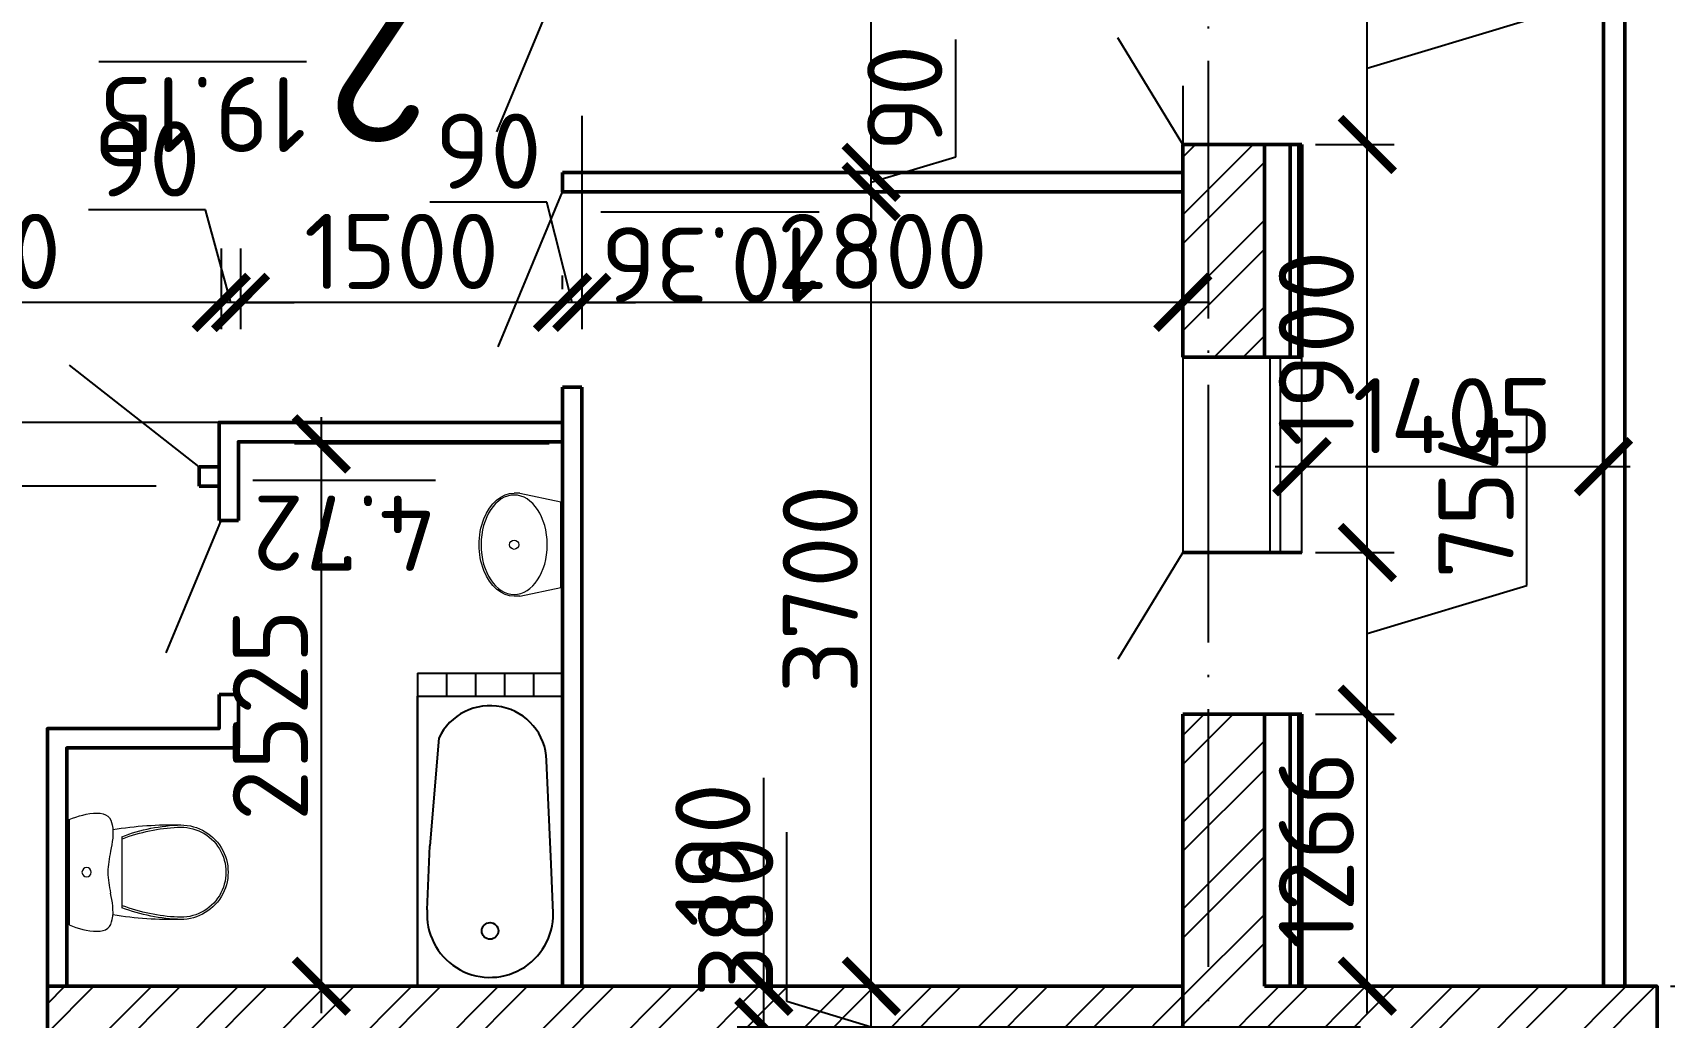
# Model space of a CAD drawing. Header units: millimetres. Extents: x -121275 to -95372, y 16759 to 40426.
# Drawn here: x -119465 to -119388.9, y 38768.8 to 38814.6 of the extents above; entities that cross this region are included whole.
import ezdxf

# ---------------------------------------------------------------- set-up
doc = ezdxf.new("R2010")
doc.units = ezdxf.units.MM
doc.header["$LTSCALE"] = 0.5
doc.linetypes.add('ACAD_ISO04W100', pattern=[30, 24, -3, 0, -3])
for name, color, linetype, lineweight in [('02', 5, 'Continuous', 18), ('построения', 6, 'Continuous', 25), ('Сантехника', 255, 'Continuous', 15), ('ТОНКИЕе', 7, 'Continuous', 25)]:
    doc.layers.add(name, color=color, linetype=linetype, lineweight=lineweight)
for name, color, linetype in [('оси', 7, 'ACAD_ISO04W100'), ('размеры', 7, 'Continuous'), ('тонкие', 7, 'Continuous')]:
    doc.layers.add(name, color=color, linetype=linetype)
doc.styles.add('Наклонный', font='isocpeur.ttf', dxfattribs={"height": 3.5})
doc.dimstyles.new('СТРОИТЕЛЬНЫЙ', dxfattribs={"dimtxt": 3.5, "dimasz": 2.5, "dimexe": 1.25, "dimexo": 0.625, "dimtad": 1, "dimdec": 0, "dimlfac": 100, "dimdsep": 46, "dimtxsty": 'Наклонный', "dimblk1": 'ARCHTICK', "dimblk2": 'ARCHTICK', "dimsah": 1, "dimcen": 0, "dimdle": 1.25, "dimadec": 0, "dimazin": 0, "dimtfac": 0.75, "dimtdec": 0, "dimtmove": 0, "dimatfit": 3, "dimldrblk": 'ARCHTICK', "dimfxl": 1, "dimtolj": 1, "dimtzin": 0, "dimarcsym": 0})
pattern_1 = [(225, (-239619.492, 77178.1024), (2.02055763, -2.02055763), []), (225, (-239620.839, 77178.1024), (2.02055763, -2.02055763), [])]

# ---------------------------------------------------------------- blocks, each defined once
blk = doc.blocks.new('_ArchTick')
at = {"color": 0, "linetype": 'ByBlock', "const_width": 0.15}
blk.add_lwpolyline([(-0.5, -0.5), (0.5, 0.5)], dxfattribs=at)
blk = doc.blocks.new('*D1323')
at = {"layer": 'Defpoints', "color": 0, "transparency": 16777216}
for p in [(-119430.894, 38770.203), (-119411.376, 38770.203), (-119402.479, 38768.303)]:
    blk.add_point(p, dxfattribs=at)
at = {"layer": 'размеры', "color": 0, "lineweight": -2, "transparency": 16777216}
for p, q in [((-119430.894, 38770.203), (-119430.894, 38779.903)), ((-119412.001, 38770.203), (-119432.144, 38770.203)), ((-119430.894, 38767.053), (-119430.894, 38770.203)), ((-119403.104, 38768.303), (-119432.144, 38768.303))]:
    blk.add_line(p, q, dxfattribs=at)
at = {"layer": 'размеры', "color": 0, "lineweight": -2, "transparency": 16777216, "xscale": 2.5, "yscale": 2.5, "zscale": 2.5}
for p, rotation in [((-119430.894, 38770.203), 90), ((-119430.894, 38768.303), 270)]:
    blk.add_blockref('_ArchTick', p, dxfattribs=dict(at, rotation=rotation))
at = {"layer": 'размеры', "color": 0, "transparency": 16777216, "insert": (-119433.269, 38776.303), "char_height": 3.5, "attachment_point": 5, "rotation": 90, "style": 'Наклонный'}
blk.add_mtext('\\A1;190', dxfattribs=at)
blk = doc.blocks.new('A$C456D3840')
at = {"layer": 'Сантехника'}
for p, q in [((189.3, 480), (162.4, 480)), ((189.3, 480), (379.3, 440.1)), ((379.3, 39.9), (379.3, 440.1)), ((189.3, 0), (162.4, 0)), ((189.3, 0), (379.3, 39.9))]:
    blk.add_line(p, q, dxfattribs=at)
blk.add_circle((162.4, 240), 21.7, dxfattribs=at)
at = {"layer": 'Сантехника', "extrusion": (0, 0, -1)}
blk.add_ellipse((162.4, 240), major_axis=(0, -240), ratio=0.679586, start_param=0, end_param=3.141593, dxfattribs=at)
blk.add_ellipse((162.4, 240), major_axis=(0, -231.3), ratio=0.667472, dxfattribs=at)
blk = doc.blocks.new('A$C010B7E6C')
at = {"layer": 'Сантехника'}
for p, q in [((738.7, 520.7), (738.7, 29.3)), ((493.7, 440.5), (493.7, 109.6))]:
    blk.add_line(p, q, dxfattribs=at)
blk.add_circle((657.8, 275), 21.7, dxfattribs=at)
for centre, radius, start, end in [((218.7, 275), 220, 85.79897, 274.20103), ((218.7, 275), 210, 85.79897, 274.20103), ((266.3, -1145.5), 1641.2, 80.55729, 91.66188), ((196.2, -339.2), 834.5, 69.11151, 88.45313), ((196.1, -339.3), 824.6, 69.11242, 87.36208), ((196.2, 889.2), 834.5, 271.54687, 290.88849), ((266.3, 1695.5), 1641.2, 268.33812, 279.44271), ((196.1, 889.3), 824.6, 272.63792, 290.88758)]:
    blk.add_arc(centre, radius, start, end, dxfattribs=at)
for points in [[(738.7, 520.7), (608.7, 550), (558.7, 536.1), (538.7, 495), (546.7, 372.7)], [(546.7, 372.7), (558.7, 275), (546.5, 177.3)], [(738.7, 29.3), (608.7, 0), (558.7, 14), (538.7, 55), (546.5, 177.3)]]:
    blk.add_spline(points, degree=3, dxfattribs=at)
blk = doc.blocks.new('*D1343')
at = {"layer": 'Defpoints', "color": 0, "transparency": 16777216}
for p in [(-119389.276, 38770.203), (-119379.675, 38770.203), (-119389.276, 38766.403)]:
    blk.add_point(p, dxfattribs=at)
at = {"layer": 'размеры', "color": 0, "lineweight": -2, "transparency": 16777216}
for p, q in [((-119372.238, 38770.535), (-119372.238, 38778.435)), ((-119379.675, 38765.153), (-119379.675, 38771.453)), ((-119388.651, 38770.203), (-119378.425, 38770.203)), ((-119379.675, 38768.303), (-119372.238, 38770.535)), ((-119388.651, 38766.403), (-119378.425, 38766.403))]:
    blk.add_line(p, q, dxfattribs=at)
at = {"layer": 'размеры', "color": 0, "lineweight": -2, "transparency": 16777216, "xscale": 2.5, "yscale": 2.5, "zscale": 2.5}
for p, rotation in [((-119379.675, 38770.203), 90), ((-119379.675, 38766.403), 270)]:
    blk.add_blockref('_ArchTick', p, dxfattribs=dict(at, rotation=rotation))
at = {"layer": 'размеры', "color": 0, "transparency": 16777216, "insert": (-119374.613, 38774.485), "char_height": 3.5, "attachment_point": 5, "rotation": 90, "style": 'Наклонный'}
blk.add_mtext('\\A1;380', dxfattribs=at)
blk = doc.blocks.new('*D1344')
at = {"layer": 'Defpoints', "color": 0, "transparency": 16777216}
for p in [(-119389.276, 38826.603), (-119379.675, 38826.603), (-119389.276, 38770.203)]:
    blk.add_point(p, dxfattribs=at)
at = {"layer": 'размеры', "color": 0, "lineweight": -2, "transparency": 16777216}
for p, q in [((-119379.675, 38768.953), (-119379.675, 38827.853)), ((-119388.651, 38826.603), (-119378.425, 38826.603)), ((-119388.651, 38770.203), (-119378.425, 38770.203))]:
    blk.add_line(p, q, dxfattribs=at)
at = {"layer": 'размеры', "color": 0, "lineweight": -2, "transparency": 16777216, "xscale": 2.5, "yscale": 2.5, "zscale": 2.5}
for p, rotation in [((-119379.675, 38826.603), 90), ((-119379.675, 38770.203), 270)]:
    blk.add_blockref('_ArchTick', p, dxfattribs=dict(at, rotation=rotation))
at = {"layer": 'размеры', "color": 0, "transparency": 16777216, "insert": (-119382.05, 38798.403), "char_height": 3.5, "attachment_point": 5, "rotation": 90, "style": 'Наклонный'}
blk.add_mtext('\\A1;6020', dxfattribs=at)
blk = doc.blocks.new('*D1371')
at = {"layer": 'Defpoints', "color": 0, "transparency": 16777216}
for p in [(-119405.826, 38782.866), (-119402.779, 38782.866), (-119405.826, 38770.203)]:
    blk.add_point(p, dxfattribs=at)
at = {"layer": 'размеры', "color": 0, "lineweight": -2, "transparency": 16777216}
for p, q in [((-119402.779, 38768.953), (-119402.779, 38784.116)), ((-119405.201, 38782.866), (-119401.529, 38782.866)), ((-119405.201, 38770.203), (-119401.529, 38770.203))]:
    blk.add_line(p, q, dxfattribs=at)
at = {"layer": 'размеры', "color": 0, "lineweight": -2, "transparency": 16777216, "xscale": 2.5, "yscale": 2.5, "zscale": 2.5}
for p, rotation in [((-119402.779, 38782.866), 90), ((-119402.779, 38770.203), 270)]:
    blk.add_blockref('_ArchTick', p, dxfattribs=dict(at, rotation=rotation))
at = {"layer": 'размеры', "color": 0, "transparency": 16777216, "insert": (-119405.154, 38776.534), "char_height": 3.5, "attachment_point": 5, "rotation": 90, "style": 'Наклонный'}
blk.add_mtext('\\A1;1266', dxfattribs=at)
blk = doc.blocks.new('*D1372')
at = {"layer": 'Defpoints', "color": 0, "transparency": 16777216}
for p in [(-119405.826, 38790.401), (-119402.779, 38790.401), (-119405.826, 38782.866)]:
    blk.add_point(p, dxfattribs=at)
at = {"layer": 'размеры', "color": 0, "lineweight": -2, "transparency": 16777216}
for p, q in [((-119395.341, 38788.865), (-119395.341, 38797.115)), ((-119402.779, 38781.616), (-119402.779, 38791.651)), ((-119405.201, 38790.401), (-119401.529, 38790.401)), ((-119402.779, 38786.633), (-119395.341, 38788.865)), ((-119405.201, 38782.866), (-119401.529, 38782.866))]:
    blk.add_line(p, q, dxfattribs=at)
at = {"layer": 'размеры', "color": 0, "lineweight": -2, "transparency": 16777216, "xscale": 2.5, "yscale": 2.5, "zscale": 2.5}
for p, rotation in [((-119402.779, 38790.401), 90), ((-119402.779, 38782.866), 270)]:
    blk.add_blockref('_ArchTick', p, dxfattribs=dict(at, rotation=rotation))
at = {"layer": 'размеры', "color": 0, "transparency": 16777216, "insert": (-119397.716, 38792.99), "char_height": 3.5, "attachment_point": 5, "rotation": 90, "style": 'Наклонный'}
blk.add_mtext('\\A1;754', dxfattribs=at)
blk = doc.blocks.new('*D1373')
at = {"layer": 'Defpoints', "color": 0, "transparency": 16777216}
for p in [(-119405.826, 38809.406), (-119402.779, 38809.406), (-119405.826, 38790.401)]:
    blk.add_point(p, dxfattribs=at)
at = {"layer": 'размеры', "color": 0, "lineweight": -2, "transparency": 16777216}
for p, q in [((-119402.779, 38789.151), (-119402.779, 38810.656)), ((-119405.201, 38809.406), (-119401.529, 38809.406)), ((-119405.201, 38790.401), (-119401.529, 38790.401))]:
    blk.add_line(p, q, dxfattribs=at)
at = {"layer": 'размеры', "color": 0, "lineweight": -2, "transparency": 16777216, "xscale": 2.5, "yscale": 2.5, "zscale": 2.5}
for p, rotation in [((-119402.779, 38809.406), 90), ((-119402.779, 38790.401), 270)]:
    blk.add_blockref('_ArchTick', p, dxfattribs=dict(at, rotation=rotation))
at = {"layer": 'размеры', "color": 0, "transparency": 16777216, "insert": (-119405.154, 38799.903), "char_height": 3.5, "attachment_point": 5, "rotation": 90, "style": 'Наклонный'}
blk.add_mtext('\\A1;1900', dxfattribs=at)
blk = doc.blocks.new('*D1374')
at = {"layer": 'Defpoints', "color": 0, "transparency": 16777216}
for p in [(-119405.826, 38816.506), (-119402.779, 38816.506), (-119405.826, 38809.406)]:
    blk.add_point(p, dxfattribs=at)
at = {"layer": 'размеры', "color": 0, "lineweight": -2, "transparency": 16777216}
for p, q in [((-119395.341, 38815.187), (-119395.341, 38822.387)), ((-119402.779, 38808.156), (-119402.779, 38817.756)), ((-119405.201, 38816.506), (-119401.529, 38816.506)), ((-119402.779, 38812.956), (-119395.341, 38815.187)), ((-119405.201, 38809.406), (-119401.529, 38809.406))]:
    blk.add_line(p, q, dxfattribs=at)
at = {"layer": 'размеры', "color": 0, "lineweight": -2, "transparency": 16777216, "xscale": 2.5, "yscale": 2.5, "zscale": 2.5}
for p, rotation in [((-119402.779, 38816.506), 90), ((-119402.779, 38809.406), 270)]:
    blk.add_blockref('_ArchTick', p, dxfattribs=dict(at, rotation=rotation))
at = {"layer": 'размеры', "color": 0, "transparency": 16777216, "insert": (-119397.716, 38818.787), "char_height": 3.5, "attachment_point": 5, "rotation": 90, "style": 'Наклонный'}
blk.add_mtext('\\A1;710', dxfattribs=at)
blk = doc.blocks.new('*D1376')
at = {"layer": 'Defpoints', "color": 0, "transparency": 16777216}
for p in [(-119391.776, 38798.403), (-119405.826, 38794.396), (-119405.826, 38790.401)]:
    blk.add_point(p, dxfattribs=at)
at = {"layer": 'размеры', "color": 0, "lineweight": -2, "transparency": 16777216}
for p, q in [((-119391.776, 38797.778), (-119391.776, 38793.146)), ((-119405.826, 38791.026), (-119405.826, 38795.646)), ((-119390.526, 38794.396), (-119407.076, 38794.396))]:
    blk.add_line(p, q, dxfattribs=at)
at = {"layer": 'размеры', "color": 0, "lineweight": -2, "transparency": 16777216, "xscale": 2.5, "yscale": 2.5, "zscale": 2.5, "rotation": 180}
blk.add_blockref('_ArchTick', (-119405.826, 38794.396), dxfattribs=at)
at = {"layer": 'размеры', "color": 0, "lineweight": -2, "transparency": 16777216, "xscale": 2.5, "yscale": 2.5, "zscale": 2.5}
blk.add_blockref('_ArchTick', (-119391.776, 38794.396), dxfattribs=at)
at = {"layer": 'размеры', "color": 0, "transparency": 16777216, "insert": (-119398.801, 38796.771), "char_height": 3.5, "attachment_point": 5, "style": 'Наклонный'}
blk.add_mtext('\\A1;1405', dxfattribs=at)
blk = doc.blocks.new('*D1409')
at = {"layer": 'Defpoints', "color": 0, "transparency": 16777216}
for p in [(-119425.891, 38770.203), (-119422.072, 38770.203), (-119411.376, 38766.403)]:
    blk.add_point(p, dxfattribs=at)
at = {"layer": 'размеры', "color": 0, "lineweight": -2, "transparency": 16777216}
for p, q in [((-119429.828, 38769.485), (-119429.828, 38777.385)), ((-119425.891, 38765.153), (-119425.891, 38771.453)), ((-119422.697, 38770.203), (-119427.141, 38770.203)), ((-119425.891, 38768.303), (-119429.828, 38769.485)), ((-119412.001, 38766.403), (-119427.141, 38766.403))]:
    blk.add_line(p, q, dxfattribs=at)
at = {"layer": 'размеры', "color": 0, "lineweight": -2, "transparency": 16777216, "xscale": 2.5, "yscale": 2.5, "zscale": 2.5}
for p, rotation in [((-119425.891, 38770.203), 90), ((-119425.891, 38766.403), 270)]:
    blk.add_blockref('_ArchTick', p, dxfattribs=dict(at, rotation=rotation))
at = {"layer": 'размеры', "color": 0, "transparency": 16777216, "insert": (-119432.203, 38773.435), "char_height": 3.5, "attachment_point": 5, "rotation": 90, "style": 'Наклонный'}
blk.add_mtext('\\A1;380', dxfattribs=at)
blk = doc.blocks.new('*D1410')
at = {"layer": 'Defpoints', "color": 0, "transparency": 16777216}
for p in [(-119425.891, 38807.203), (-119425.826, 38807.203), (-119422.072, 38770.203)]:
    blk.add_point(p, dxfattribs=at)
at = {"layer": 'размеры', "color": 0, "lineweight": -2, "transparency": 16777216}
for p, q in [((-119425.891, 38768.953), (-119425.891, 38808.453)), ((-119426.451, 38807.203), (-119427.141, 38807.203)), ((-119422.697, 38770.203), (-119427.141, 38770.203))]:
    blk.add_line(p, q, dxfattribs=at)
at = {"layer": 'размеры', "color": 0, "lineweight": -2, "transparency": 16777216, "xscale": 2.5, "yscale": 2.5, "zscale": 2.5}
for p, rotation in [((-119425.891, 38807.203), 90), ((-119425.891, 38770.203), 270)]:
    blk.add_blockref('_ArchTick', p, dxfattribs=dict(at, rotation=rotation))
at = {"layer": 'размеры', "color": 0, "transparency": 16777216, "insert": (-119428.266, 38788.703), "char_height": 3.5, "attachment_point": 5, "rotation": 90, "style": 'Наклонный'}
blk.add_mtext('\\A1;3700', dxfattribs=at)
blk = doc.blocks.new('*D1225')
at = {"layer": 'Defpoints', "color": 0, "transparency": 16777216}
for p in [(-119425.891, 38808.103), (-119425.891, 38808.103), (-119425.826, 38807.203)]:
    blk.add_point(p, dxfattribs=at)
at = {"layer": 'размеры', "color": 0, "lineweight": -2, "transparency": 16777216}
for p, q in [((-119421.953, 38808.835), (-119421.953, 38814.285)), ((-119425.891, 38808.103), (-119425.891, 38810.603)), ((-119425.891, 38807.653), (-119421.953, 38808.835)), ((-119425.891, 38807.203), (-119425.891, 38808.103)), ((-119425.891, 38807.203), (-119425.891, 38808.103)), ((-119425.266, 38808.103), (-119424.641, 38808.103)), ((-119426.451, 38807.203), (-119427.141, 38807.203)), ((-119425.891, 38807.203), (-119425.891, 38804.703))]:
    blk.add_line(p, q, dxfattribs=at)
at = {"layer": 'размеры', "color": 0, "lineweight": -2, "transparency": 16777216, "xscale": 2.5, "yscale": 2.5, "zscale": 2.5}
for p, rotation in [((-119425.891, 38808.103), 270), ((-119425.891, 38807.203), 90)]:
    blk.add_blockref('_ArchTick', p, dxfattribs=dict(at, rotation=rotation))
at = {"layer": 'размеры', "color": 0, "transparency": 16777216, "insert": (-119424.328, 38811.56), "char_height": 3.5, "attachment_point": 5, "rotation": 90, "style": 'Наклонный'}
blk.add_mtext('\\A1;90', dxfattribs=at)
blk = doc.blocks.new('*D1411')
at = {"layer": 'Defpoints', "color": 0, "transparency": 16777216}
for p in [(-119428.013, 38839.009), (-119425.891, 38839.009), (-119425.891, 38808.103)]:
    blk.add_point(p, dxfattribs=at)
at = {"layer": 'размеры', "color": 0, "lineweight": -2, "transparency": 16777216}
for p, q in [((-119425.891, 38806.853), (-119425.891, 38840.259)), ((-119427.388, 38839.009), (-119424.641, 38839.009)), ((-119425.266, 38808.103), (-119424.641, 38808.103))]:
    blk.add_line(p, q, dxfattribs=at)
at = {"layer": 'размеры', "color": 0, "lineweight": -2, "transparency": 16777216, "xscale": 2.5, "yscale": 2.5, "zscale": 2.5}
for p, rotation in [((-119425.891, 38839.009), 90), ((-119425.891, 38808.103), 270)]:
    blk.add_blockref('_ArchTick', p, dxfattribs=dict(at, rotation=rotation))
at = {"layer": 'размеры', "color": 0, "transparency": 16777216, "insert": (-119428.266, 38823.556), "char_height": 3.5, "attachment_point": 5, "rotation": 90, "style": 'Наклонный'}
blk.add_mtext('\\A1;3091', dxfattribs=at)
blk = doc.blocks.new('*D1243')
at = {"layer": 'Defpoints', "color": 0, "transparency": 16777216}
for p in [(-119411.376, 38812.759), (-119439.376, 38811.361), (-119439.376, 38802.048)]:
    blk.add_point(p, dxfattribs=at)
at = {"layer": 'размеры', "color": 0, "lineweight": -2, "transparency": 16777216}
for p, q in [((-119411.376, 38812.134), (-119411.376, 38800.798)), ((-119439.376, 38810.736), (-119439.376, 38800.798)), ((-119410.126, 38802.048), (-119440.626, 38802.048))]:
    blk.add_line(p, q, dxfattribs=at)
at = {"layer": 'размеры', "color": 0, "lineweight": -2, "transparency": 16777216, "xscale": 2.5, "yscale": 2.5, "zscale": 2.5, "rotation": 180}
blk.add_blockref('_ArchTick', (-119439.376, 38802.048), dxfattribs=at)
at = {"layer": 'размеры', "color": 0, "lineweight": -2, "transparency": 16777216, "xscale": 2.5, "yscale": 2.5, "zscale": 2.5}
blk.add_blockref('_ArchTick', (-119411.376, 38802.048), dxfattribs=at)
at = {"layer": 'размеры', "color": 0, "transparency": 16777216, "insert": (-119425.376, 38804.423), "char_height": 3.5, "attachment_point": 5, "style": 'Наклонный'}
blk.add_mtext('\\A1;2800', dxfattribs=at)
blk = doc.blocks.new('*D1244')
at = {"layer": 'Defpoints', "color": 0, "transparency": 16777216}
for p in [(-119439.376, 38811.361), (-119440.276, 38802.048), (-119440.276, 38802.048)]:
    blk.add_point(p, dxfattribs=at)
at = {"layer": 'размеры', "color": 0, "lineweight": -2, "transparency": 16777216}
for p, q in [((-119439.376, 38810.736), (-119439.376, 38800.798)), ((-119441.007, 38806.717), (-119446.457, 38806.717)), ((-119439.826, 38802.048), (-119441.007, 38806.717)), ((-119440.276, 38802.673), (-119440.276, 38803.298)), ((-119440.276, 38802.048), (-119442.776, 38802.048)), ((-119439.376, 38802.048), (-119440.276, 38802.048)), ((-119439.376, 38802.048), (-119440.276, 38802.048)), ((-119439.376, 38802.048), (-119436.876, 38802.048))]:
    blk.add_line(p, q, dxfattribs=at)
at = {"layer": 'размеры', "color": 0, "lineweight": -2, "transparency": 16777216, "xscale": 2.5, "yscale": 2.5, "zscale": 2.5}
blk.add_blockref('_ArchTick', (-119440.276, 38802.048), dxfattribs=at)
at = {"layer": 'размеры', "color": 0, "lineweight": -2, "transparency": 16777216, "xscale": 2.5, "yscale": 2.5, "zscale": 2.5, "rotation": 180}
blk.add_blockref('_ArchTick', (-119439.376, 38802.048), dxfattribs=at)
at = {"layer": 'размеры', "color": 0, "transparency": 16777216, "insert": (-119443.732, 38809.092), "char_height": 3.5, "attachment_point": 5, "style": 'Наклонный'}
blk.add_mtext('\\A1;90', dxfattribs=at)
blk = doc.blocks.new('*D1245')
at = {"layer": 'Defpoints', "color": 0, "transparency": 16777216}
for p in [(-119455.276, 38805.148), (-119455.276, 38802.048), (-119440.276, 38802.048)]:
    blk.add_point(p, dxfattribs=at)
at = {"layer": 'размеры', "color": 0, "lineweight": -2, "transparency": 16777216}
for p, q in [((-119455.276, 38804.523), (-119455.276, 38800.798)), ((-119440.276, 38802.673), (-119440.276, 38803.298)), ((-119439.026, 38802.048), (-119456.526, 38802.048))]:
    blk.add_line(p, q, dxfattribs=at)
at = {"layer": 'размеры', "color": 0, "lineweight": -2, "transparency": 16777216, "xscale": 2.5, "yscale": 2.5, "zscale": 2.5, "rotation": 180}
blk.add_blockref('_ArchTick', (-119455.276, 38802.048), dxfattribs=at)
at = {"layer": 'размеры', "color": 0, "lineweight": -2, "transparency": 16777216, "xscale": 2.5, "yscale": 2.5, "zscale": 2.5}
blk.add_blockref('_ArchTick', (-119440.276, 38802.048), dxfattribs=at)
at = {"layer": 'размеры', "color": 0, "transparency": 16777216, "insert": (-119447.776, 38804.423), "char_height": 3.5, "attachment_point": 5, "style": 'Наклонный'}
blk.add_mtext('\\A1;1500', dxfattribs=at)
blk = doc.blocks.new('*D1246')
at = {"layer": 'Defpoints', "color": 0, "transparency": 16777216}
for p in [(-119456.175, 38805.188), (-119455.276, 38805.188), (-119456.175, 38802.048)]:
    blk.add_point(p, dxfattribs=at)
at = {"layer": 'размеры', "color": 0, "lineweight": -2, "transparency": 16777216}
for p, q in [((-119456.906, 38806.356), (-119462.356, 38806.356)), ((-119455.725, 38802.048), (-119456.906, 38806.356)), ((-119456.175, 38804.563), (-119456.175, 38800.798)), ((-119455.276, 38804.563), (-119455.276, 38800.798)), ((-119456.175, 38802.048), (-119458.675, 38802.048)), ((-119455.276, 38802.048), (-119456.175, 38802.048)), ((-119455.276, 38802.048), (-119456.175, 38802.048)), ((-119455.276, 38802.048), (-119452.776, 38802.048))]:
    blk.add_line(p, q, dxfattribs=at)
at = {"layer": 'размеры', "color": 0, "lineweight": -2, "transparency": 16777216, "xscale": 2.5, "yscale": 2.5, "zscale": 2.5}
blk.add_blockref('_ArchTick', (-119456.175, 38802.048), dxfattribs=at)
at = {"layer": 'размеры', "color": 0, "lineweight": -2, "transparency": 16777216, "xscale": 2.5, "yscale": 2.5, "zscale": 2.5, "rotation": 180}
blk.add_blockref('_ArchTick', (-119455.276, 38802.048), dxfattribs=at)
at = {"layer": 'размеры', "color": 0, "transparency": 16777216, "insert": (-119459.631, 38808.731), "char_height": 3.5, "attachment_point": 5, "style": 'Наклонный'}
blk.add_mtext('\\A1;90', dxfattribs=at)
blk = doc.blocks.new('*D1226')
at = {"layer": 'Defpoints', "color": 0, "transparency": 16777216}
for p in [(-119480.276, 38806.752), (-119456.175, 38805.148), (-119480.276, 38802.048)]:
    blk.add_point(p, dxfattribs=at)
at = {"layer": 'размеры', "color": 0, "lineweight": -2, "transparency": 16777216}
for p, q in [((-119480.276, 38806.127), (-119480.276, 38800.798)), ((-119456.175, 38804.523), (-119456.175, 38800.798)), ((-119454.925, 38802.048), (-119481.526, 38802.048))]:
    blk.add_line(p, q, dxfattribs=at)
at = {"layer": 'размеры', "color": 0, "lineweight": -2, "transparency": 16777216, "xscale": 2.5, "yscale": 2.5, "zscale": 2.5, "rotation": 180}
blk.add_blockref('_ArchTick', (-119480.276, 38802.048), dxfattribs=at)
at = {"layer": 'размеры', "color": 0, "lineweight": -2, "transparency": 16777216, "xscale": 2.5, "yscale": 2.5, "zscale": 2.5}
blk.add_blockref('_ArchTick', (-119456.175, 38802.048), dxfattribs=at)
at = {"layer": 'размеры', "color": 0, "transparency": 16777216, "insert": (-119468.225, 38804.423), "char_height": 3.5, "attachment_point": 5, "style": 'Наклонный'}
blk.add_mtext('\\A1;2410', dxfattribs=at)
blk = doc.blocks.new('*D1435')
at = {"layer": 'Defpoints', "color": 0, "transparency": 16777216}
for p in [(-119440.276, 38795.457), (-119451.514, 38770.203), (-119440.276, 38770.203)]:
    blk.add_point(p, dxfattribs=at)
at = {"layer": 'размеры', "color": 0, "lineweight": -2, "transparency": 16777216}
for p, q in [((-119451.514, 38796.707), (-119451.514, 38768.953)), ((-119440.901, 38795.457), (-119452.764, 38795.457)), ((-119440.901, 38770.203), (-119452.764, 38770.203))]:
    blk.add_line(p, q, dxfattribs=at)
at = {"layer": 'размеры', "color": 0, "lineweight": -2, "transparency": 16777216, "xscale": 2.5, "yscale": 2.5, "zscale": 2.5}
for p, rotation in [((-119451.514, 38795.457), 90), ((-119451.514, 38770.203), 270)]:
    blk.add_blockref('_ArchTick', p, dxfattribs=dict(at, rotation=rotation))
at = {"layer": 'размеры', "color": 0, "transparency": 16777216, "insert": (-119453.889, 38782.83), "char_height": 3.5, "attachment_point": 5, "rotation": 90, "style": 'Наклонный'}
blk.add_mtext('\\A1;2525', dxfattribs=at)
blk = doc.blocks.new('*D1258')
at = {"layer": 'Defpoints', "color": 0, "transparency": 16777216}
for p in [(-119469.804, 38793.494), (-119458.586, 38793.494), (-119472.564, 38750.103)]:
    blk.add_point(p, dxfattribs=at)
at = {"layer": 'размеры', "color": 0, "lineweight": -2, "transparency": 16777216}
for p, q in [((-119469.804, 38748.853), (-119469.804, 38794.744)), ((-119459.211, 38793.494), (-119471.054, 38793.494)), ((-119471.939, 38750.103), (-119468.554, 38750.103))]:
    blk.add_line(p, q, dxfattribs=at)
at = {"layer": 'размеры', "color": 0, "lineweight": -2, "transparency": 16777216, "xscale": 2.5, "yscale": 2.5, "zscale": 2.5}
for p, rotation in [((-119469.804, 38793.494), 90), ((-119469.804, 38750.103), 270)]:
    blk.add_blockref('_ArchTick', p, dxfattribs=dict(at, rotation=rotation))
at = {"layer": 'размеры', "color": 0, "transparency": 16777216, "insert": (-119472.179, 38771.799), "char_height": 3.5, "attachment_point": 5, "rotation": 90, "style": 'Наклонный'}
blk.add_mtext('\\A1;4339', dxfattribs=at)
blk = doc.blocks.new('*D1259')
at = {"layer": 'Defpoints', "color": 0, "transparency": 16777216}
for p in [(-119469.804, 38839.014), (-119443.705, 38839.014), (-119443.705, 38796.457)]:
    blk.add_point(p, dxfattribs=at)
at = {"layer": 'размеры', "color": 0, "lineweight": -2, "transparency": 16777216}
for p, q in [((-119469.804, 38795.207), (-119469.804, 38840.264)), ((-119444.33, 38839.014), (-119471.054, 38839.014)), ((-119444.33, 38796.457), (-119471.054, 38796.457))]:
    blk.add_line(p, q, dxfattribs=at)
at = {"layer": 'размеры', "color": 0, "lineweight": -2, "transparency": 16777216, "xscale": 2.5, "yscale": 2.5, "zscale": 2.5}
for p, rotation in [((-119469.804, 38839.014), 90), ((-119469.804, 38796.457), 270)]:
    blk.add_blockref('_ArchTick', p, dxfattribs=dict(at, rotation=rotation))
at = {"layer": 'размеры', "color": 0, "transparency": 16777216, "insert": (-119472.179, 38817.735), "char_height": 3.5, "attachment_point": 5, "rotation": 90, "style": 'Наклонный'}
blk.add_mtext('\\A1;4256', dxfattribs=at)

msp = doc.modelspace()

# ---------------------------------------------------------------- hatches: boundary and pattern name
at = {"layer": 'тонкие', "transparency": 33554687}
h = msp.add_hatch(dxfattribs=at)
h.set_pattern_fill('ANSI32', color=6, scale=0.3, angle=180)
h.set_pattern_definition(pattern_1)
h.paths.add_polyline_path([(-119444.651, 38840.303), (-119407.576, 38840.303), (-119407.576, 38842.903), (-119410.176, 38842.903), (-119444.651, 38842.903)])
h.paths.add_polyline_path([(-119444.651, 38839.016), (-119411.376, 38839.003), (-119411.376, 38825.206), (-119410.176, 38825.206), (-119410.176, 38840.303), (-119444.651, 38840.303)])
h.paths.add_polyline_path([(-119410.176, 38825.206), (-119407.576, 38825.206), (-119407.576, 38826.603), (-119395.776, 38826.603), (-119395.776, 38826.603), (-119389.276, 38826.603), (-119389.276, 38830.403), (-119407.576, 38830.403), (-119407.576, 38840.303), (-119410.176, 38840.303)])
h.paths.add_polyline_path([(-119410.176, 38799.501), (-119407.576, 38799.501), (-119407.576, 38809.406), (-119410.176, 38809.406)])
h.paths.add_polyline_path([(-119411.376, 38799.501), (-119410.176, 38799.501), (-119410.176, 38809.406), (-119411.376, 38809.406)])
h.paths.add_polyline_path([(-119410.176, 38746.503), (-119407.576, 38746.503), (-119407.576, 38766.403), (-119395.776, 38766.403), (-119395.776, 38766.403), (-119389.276, 38766.403), (-119389.276, 38770.203), (-119407.576, 38770.203), (-119407.576, 38782.866), (-119410.176, 38782.866)])
h.paths.add_polyline_path([(-119411.376, 38770.203), (-119411.376, 38768.303), (-119410.176, 38768.303), (-119410.176, 38782.866), (-119411.376, 38782.866)])
h.paths.add_polyline_path([(-119411.376, 38746.503), (-119410.176, 38746.503), (-119410.176, 38768.303), (-119411.376, 38768.303)])
h.paths.add_polyline_path([(-119410.176, 38731.815), (-119407.576, 38731.815), (-119407.576, 38746.503), (-119410.176, 38746.503)])
h.paths.add_polyline_path([(-119411.376, 38731.815), (-119410.176, 38731.815), (-119410.176, 38746.503), (-119411.376, 38746.503)])
h.paths.add_polyline_path([(-119410.176, 38690.215), (-119407.576, 38690.215), (-119407.576, 38703.415), (-119395.776, 38703.415), (-119395.776, 38703.415), (-119389.276, 38703.415), (-119389.276, 38707.215), (-119407.576, 38707.215), (-119407.576, 38709.715), (-119410.176, 38709.715)])
h.paths.add_polyline_path([(-119411.376, 38705.303), (-119410.176, 38705.303), (-119410.176, 38709.715), (-119411.376, 38709.715)])
h.paths.add_polyline_path([(-119411.376, 38703.003), (-119411.376, 38691.215), (-119411.376, 38690.215), (-119410.176, 38690.215), (-119410.176, 38705.303), (-119411.376, 38705.303)])
h = msp.add_hatch(dxfattribs=at)
h.set_pattern_fill('ANSI32', color=6, scale=0.3, angle=180)
h.set_pattern_definition(pattern_1)
h.paths.add_polyline_path([(-119524.676, 38746.503), (-119504.276, 38746.503), (-119504.276, 38749.003), (-119524.676, 38749.003)])
h.paths.add_polyline_path([(-119504.276, 38746.503), (-119501.675, 38746.503), (-119501.675, 38749.003), (-119504.276, 38749.003)])
h.paths.add_polyline_path([(-119535.727, 38746.503), (-119526.576, 38746.503), (-119526.576, 38749.003), (-119535.727, 38749.003)])
h.paths.add_polyline_path([(-119535.727, 38745.203), (-119528.476, 38745.203), (-119528.476, 38705.303), (-119526.576, 38705.303), (-119526.576, 38746.503), (-119535.727, 38746.503)])
h.paths.add_polyline_path([(-119526.576, 38746.503), (-119524.676, 38746.503), (-119524.676, 38749.003), (-119526.576, 38749.003)])
h.paths.add_polyline_path([(-119554.176, 38746.503), (-119547.827, 38746.503), (-119547.827, 38749.003), (-119553.676, 38749.003), (-119553.676, 38751.629), (-119554.176, 38751.629)])
h.paths.add_polyline_path([(-119557.476, 38746.503), (-119554.176, 38746.503), (-119554.176, 38751.629), (-119557.476, 38751.629)])
h.paths.add_polyline_path([(-119554.176, 38705.303), (-119553.676, 38705.303), (-119553.676, 38706.603), (-119553.676, 38745.203), (-119547.827, 38745.203), (-119547.827, 38746.503), (-119554.176, 38746.503)])
h.paths.add_polyline_path([(-119557.476, 38706.603), (-119564.641, 38706.603), (-119564.641, 38705.303), (-119554.176, 38705.303), (-119554.176, 38746.503), (-119557.476, 38746.503)])
h.paths.add_polyline_path([(-119464.276, 38768.303), (-119411.376, 38768.303), (-119411.376, 38770.203), (-119464.276, 38770.203)])
h.paths.add_polyline_path([(-119464.276, 38766.403), (-119462.376, 38766.403), (-119411.376, 38766.403), (-119411.376, 38768.303), (-119464.276, 38768.303)])
h.paths.add_polyline_path([(-119537.176, 38768.303), (-119526.576, 38768.303), (-119526.576, 38770.203), (-119530.449, 38770.203), (-119537.176, 38770.203)])
h.paths.add_polyline_path([(-119537.176, 38766.403), (-119526.576, 38766.403), (-119526.576, 38768.303), (-119537.176, 38768.303)])
h.paths.add_polyline_path([(-119526.576, 38766.403), (-119524.676, 38766.403), (-119524.676, 38768.303), (-119526.576, 38768.303)])
h.paths.add_polyline_path([(-119526.576, 38768.303), (-119524.676, 38768.303), (-119524.676, 38770.203), (-119526.576, 38770.203)])
h.paths.add_polyline_path([(-119554.176, 38768.303), (-119547.276, 38768.303), (-119547.276, 38770.203), (-119552.276, 38770.203), (-119552.276, 38774.132), (-119554.176, 38774.132)])
h.paths.add_polyline_path([(-119554.176, 38761.729), (-119553.676, 38761.729), (-119553.676, 38766.403), (-119547.276, 38766.403), (-119547.276, 38768.303), (-119554.176, 38768.303)])
h.paths.add_polyline_path([(-119556.076, 38770.203), (-119649.438, 38770.203), (-119649.438, 38768.303), (-119554.176, 38768.303), (-119554.176, 38774.132), (-119556.076, 38774.132)])
h.paths.add_polyline_path([(-119649.438, 38766.403), (-119557.476, 38766.403), (-119557.476, 38761.729), (-119554.176, 38761.729), (-119554.176, 38768.303), (-119649.438, 38768.303)])
h.paths.add_polyline_path([(-119482.176, 38705.303), (-119480.276, 38705.303), (-119480.276, 38745.003), (-119482.176, 38745.003)])
h.paths.add_polyline_path([(-119484.076, 38705.303), (-119482.176, 38705.303), (-119482.176, 38745.003), (-119484.076, 38745.003)])
h.paths.add_polyline_path([(-119482.176, 38693.703), (-119480.276, 38693.703), (-119480.276, 38705.303), (-119482.176, 38705.303)])
h.paths.add_polyline_path([(-119484.076, 38693.703), (-119482.176, 38693.703), (-119482.176, 38705.303), (-119484.076, 38705.303)])
h.paths.add_polyline_path([(-119524.676, 38705.303), (-119524.676, 38746.503), (-119526.576, 38746.503), (-119526.576, 38705.303)])

# ---------------------------------------------------------------- linework, layer by layer
at = {"layer": 'оси', "color": 0}
msp.add_lwpolyline([(-119410.176, 38650.303), (-119410.176, 38840.303)], dxfattribs=at)
at = {"layer": 'построения', "lineweight": 50}
for points in [[(-119411.376, 38799.501), (-119411.376, 38809.406)], [(-119407.576, 38799.501), (-119407.576, 38809.406)], [(-119411.376, 38731.815), (-119411.376, 38782.866)], [(-119407.576, 38770.203), (-119407.576, 38782.866)], [(-119411.376, 38768.303), (-119411.376, 38770.203), (-119464.276, 38770.203)]]:
    msp.add_lwpolyline(points, dxfattribs=at)
at = {"layer": 'тонкие', "color": 7}
for p, q in [((-119445.676, 38784.788), (-119445.676, 38783.708)), ((-119444.326, 38784.788), (-119444.326, 38783.708)), ((-119442.976, 38784.788), (-119442.976, 38783.708)), ((-119441.626, 38784.788), (-119441.626, 38783.708)), ((-119447.026, 38776.83), (-119447.026, 38783.708)), ((-119447.026, 38783.708), (-119440.276, 38783.708)), ((-119446.039, 38781.749), (-119446.456, 38776.735)), ((-119440.809, 38775.886), (-119441.014, 38780.721)), ((-119447.026, 38770.208), (-119447.026, 38776.83)), ((-119446.582, 38773.757), (-119446.456, 38776.735)), ((-119440.713, 38773.606), (-119440.809, 38775.886))]:
    msp.add_line(p, q, dxfattribs=at)
msp.add_circle((-119443.651, 38772.777), 0.388, dxfattribs=at)
for centre, radius, start, end in [((-119443.651, 38780.629), 2.638, 1.99613, 154.88084), ((-119443.651, 38773.553), 2.938, 176.00774, 1.04674)]:
    msp.add_arc(centre, radius, start, end, dxfattribs=at)
at = {"layer": 'ТОНКИЕе', "color": 6, "lineweight": 50}
for points in [[(-119389.276, 38826.603), (-119391.776, 38826.603), (-119391.776, 38770.203), (-119390.776, 38770.203), (-119390.776, 38826.603)], [(-119405.826, 38809.406), (-119411.376, 38809.406)], [(-119406.376, 38809.406), (-119406.376, 38799.501)], [(-119405.976, 38809.406), (-119405.976, 38799.501)], [(-119405.826, 38809.406), (-119405.826, 38799.501)], [(-119440.276, 38808.103), (-119440.276, 38807.203)], [(-119439.376, 38808.103), (-119440.276, 38808.103)], [(-119439.376, 38808.103), (-119411.376, 38808.103)], [(-119411.376, 38799.501), (-119411.376, 38807.203), (-119440.276, 38807.203)], [(-119440.276, 38807.203), (-119439.376, 38807.203)], [(-119405.826, 38799.501), (-119411.376, 38799.501)], [(-119440.276, 38798.103), (-119440.276, 38770.203)], [(-119440.276, 38798.103), (-119439.376, 38798.103)], [(-119439.376, 38770.203), (-119439.376, 38798.103)], [(-119456.276, 38791.89), (-119456.276, 38796.457), (-119440.276, 38796.457), (-119440.276, 38794.457), (-119440.276, 38795.557), (-119455.376, 38795.557), (-119455.376, 38793.557), (-119455.376, 38791.89)], [(-119457.197, 38794.394), (-119456.276, 38794.394)], [(-119457.197, 38793.494), (-119457.197, 38794.394)], [(-119456.276, 38793.494), (-119457.197, 38793.494)], [(-119456.276, 38791.89), (-119455.376, 38791.89)], [(-119455.376, 38791.89), (-119456.276, 38791.89)], [(-119411.376, 38790.401), (-119407.576, 38790.401), (-119405.826, 38790.401)], [(-119407.576, 38790.401), (-119408.576, 38790.401)], [(-119464.276, 38770.203), (-119464.276, 38782.203), (-119456.276, 38782.203), (-119456.276, 38783.79)], [(-119455.376, 38783.79), (-119455.376, 38781.303), (-119455.376, 38781.303), (-119463.376, 38781.303), (-119463.376, 38779.303), (-119463.376, 38770.203)], [(-119455.376, 38783.79), (-119456.276, 38783.79)], [(-119411.376, 38770.203), (-119411.376, 38782.866)], [(-119405.826, 38782.866), (-119411.376, 38782.866)], [(-119406.376, 38782.866), (-119406.376, 38770.203)], [(-119405.976, 38782.866), (-119405.976, 38770.203)], [(-119405.826, 38782.866), (-119405.826, 38770.203)], [(-119462.376, 38749.103), (-119462.376, 38766.403), (-119464.276, 38766.403), (-119464.276, 38770.203)], [(-119407.576, 38770.203), (-119389.276, 38770.203), (-119389.276, 38766.403), (-119407.576, 38766.403)]]:
    msp.add_lwpolyline(points, dxfattribs=at)
at = {"layer": 'ТОНКИЕе', "color": 6}
for points in [[(-119443.337, 38809.987), (-119440.335, 38817.203)], [(-119411.376, 38809.406), (-119414.408, 38814.377)], [(-119443.278, 38799.987), (-119440.276, 38807.203)], [(-119457.197, 38794.394), (-119463.242, 38799.119)], [(-119411.376, 38799.501), (-119411.376, 38790.401), (-119405.826, 38790.401), (-119406.826, 38790.401), (-119406.826, 38799.501), (-119407.326, 38799.501), (-119407.326, 38790.401)], [(-119405.826, 38790.401), (-119405.826, 38799.501)], [(-119458.741, 38785.722), (-119456.159, 38791.927)], [(-119411.376, 38790.401), (-119414.408, 38785.43)], [(-119447.026, 38784.788), (-119447.026, 38770.208), (-119440.276, 38770.208)], [(-119447.026, 38784.788), (-119440.276, 38784.788)], [(-119411.376, 38782.866), (-119405.826, 38782.866), (-119405.826, 38782.866)]]:
    msp.add_lwpolyline(points, dxfattribs=at)

# ---------------------------------------------------------------- block references
at = {"layer": '02', "color": 0, "ltscale": 100, "yscale": 0.01, "zscale": 0.01}
for name, p, xscale in [('A$C456D3840', (-119444.153, 38788.366), 0.01), ('A$C010B7E6C', (-119455.869, 38772.763), -0.01)]:
    msp.add_blockref(name, p, dxfattribs=dict(at, xscale=xscale))

# ---------------------------------------------------------------- texts
at = {"color": 7, "lineweight": 50, "insert": (-119446.478, 38809.52), "char_height": 3.5, "attachment_point": 1, "rotation": 180, "style": 'Наклонный'}
msp.add_mtext_dynamic_manual_height_columns('\\A1;{\\H2x;\\Q0;2\\H0.5x; }', width=42.38036, gutter_width=35, heights=[0], dxfattribs=at)
at = {"color": 7, "char_height": 3.5, "attachment_point": 1, "rotation": 180, "style": 'Наклонный'}
for s, insert in [('{\\fISOCPEUR|b1|i0|c204|p34;\\L19.15}', (-119452.21, 38809.053)), ('{\\fISOCPEUR|b1|i0|c204|p34;\\L10.36}', (-119428.311, 38802.048)), ('{\\fISOCPEUR|b1|i0|c204|p34;\\L4.72}', (-119446.196, 38789.556))]:
    msp.add_mtext_dynamic_manual_height_columns(s, width=11, gutter_width=35, heights=[0], dxfattribs=dict(at, insert=insert))

# ---------------------------------------------------------------- dimensions: what is measured, and where the dimension line sits
at = {"layer": 'размеры', "color": 6}
for base, p1, p2, angle, picture, middle in [((-119469.804, 38839.014), (-119443.705, 38796.457), (-119443.705, 38839.014), 270, '*D1259', (-119472.179, 38817.735)), ((-119439.376, 38802.048), (-119411.376, 38812.759), (-119439.376, 38811.361), 180, '*D1243', (-119425.376, 38804.423)), ((-119405.826, 38794.396), (-119391.776, 38798.403), (-119405.826, 38790.401), 180, '*D1376', (-119398.801, 38796.771)), ((-119451.514, 38770.203), (-119440.276, 38795.457), (-119440.276, 38770.203), 270, '*D1435', (-119453.889, 38782.83)), ((-119469.804, 38793.494), (-119472.564, 38750.103), (-119458.586, 38793.494), 270, '*D1258', (-119472.179, 38771.799)), ((-119402.779, 38782.866), (-119405.826, 38770.203), (-119405.826, 38782.866), 270, '*D1371', (-119405.154, 38776.534))]:
    dim = msp.add_linear_dim(base=base, p1=p1, p2=p2, angle=angle, dimstyle='СТРОИТЕЛЬНЫЙ', dxfattribs=at)
    dim.commit()
    dim.dimension.update_dxf_attribs({"geometry": picture, "text_midpoint": middle})
for base, p1, p2, angle, picture, middle in [((-119425.891, 38839.009), (-119425.891, 38808.103), (-119428.013, 38839.009), 270, '*D1411', (-119428.266, 38823.556)), ((-119402.779, 38816.506), (-119405.826, 38809.406), (-119405.826, 38816.506), 270, '*D1374', (-119397.716, 38815.812)), ((-119425.891, 38808.103), (-119425.826, 38807.203), (-119425.891, 38808.103), 270, '*D1225', (-119424.328, 38809.46)), ((-119402.7787, 38809.4056), (-119405.8257, 38790.4009), (-119405.8257, 38809.4056), 270, '*D1373', (-119405.1537, 38799.9032)), ((-119480.276, 38802.048), (-119456.175, 38805.148), (-119480.276, 38806.752), 180, '*D1226', (-119468.225, 38804.423)), ((-119455.276, 38802.048), (-119440.276, 38802.048), (-119455.276, 38805.148), 180, '*D1245', (-119447.776, 38804.423)), ((-119402.7787, 38790.4009), (-119405.8257, 38782.8657), (-119405.8257, 38790.4009), 270, '*D1372', (-119397.7162, 38789.4895)), ((-119379.675, 38770.203), (-119389.276, 38766.403), (-119389.276, 38770.203), 270, '*D1343', (-119374.613, 38771.16)), ((-119425.891, 38770.203), (-119411.376, 38766.403), (-119422.072, 38770.203), 270, '*D1409', (-119432.203, 38770.11))]:
    dim = msp.add_linear_dim(base=base, p1=p1, p2=p2, angle=angle, dimstyle='СТРОИТЕЛЬНЫЙ', override={"dimtmove": 1}, dxfattribs=at)
    dim.commit()
    dim.dimension.update_dxf_attribs({"geometry": picture, "text_midpoint": middle})
dim = msp.add_linear_dim(base=(-119379.675, 38826.603), p1=(-119389.276, 38770.203), p2=(-119389.276, 38826.603), angle=270, text='6020', dimstyle='СТРОИТЕЛЬНЫЙ', override={"dimtmove": 1}, dxfattribs=at)
dim.commit()
dim.dimension.update_dxf_attribs({"geometry": '*D1344', "text_midpoint": (-119382.05, 38798.403)})
for base, p1, p2, angle, picture, middle in [((-119456.175, 38802.048), (-119455.276, 38805.188), (-119456.175, 38805.188), 180, '*D1246', (-119457.531, 38806.356)), ((-119440.276, 38802.048), (-119439.376, 38811.361), (-119440.276, 38802.048), 180, '*D1244', (-119441.632, 38806.717)), ((-119425.891, 38807.203), (-119422.072, 38770.203), (-119425.826, 38807.203), 270, '*D1410', (-119425.891, 38788.703))]:
    dim = msp.add_linear_dim(base=base, p1=p1, p2=p2, angle=angle, dimstyle='СТРОИТЕЛЬНЫЙ', override={"dimtmove": 1}, dxfattribs=at)
    dim.commit()
    dim.dimension.update_dxf_attribs({"geometry": picture, "text_midpoint": middle, "dimtype": 160})
at = {"layer": 'размеры'}
dim = msp.add_linear_dim(base=(-119430.894, 38770.203), p1=(-119402.479, 38768.303), p2=(-119411.376, 38770.203), angle=270, dimstyle='СТРОИТЕЛЬНЫЙ', dxfattribs=at)
dim.commit()
dim.dimension.update_dxf_attribs({"geometry": '*D1323', "text_midpoint": (-119433.269, 38776.303)})

doc.saveas('drawing.dxf')
